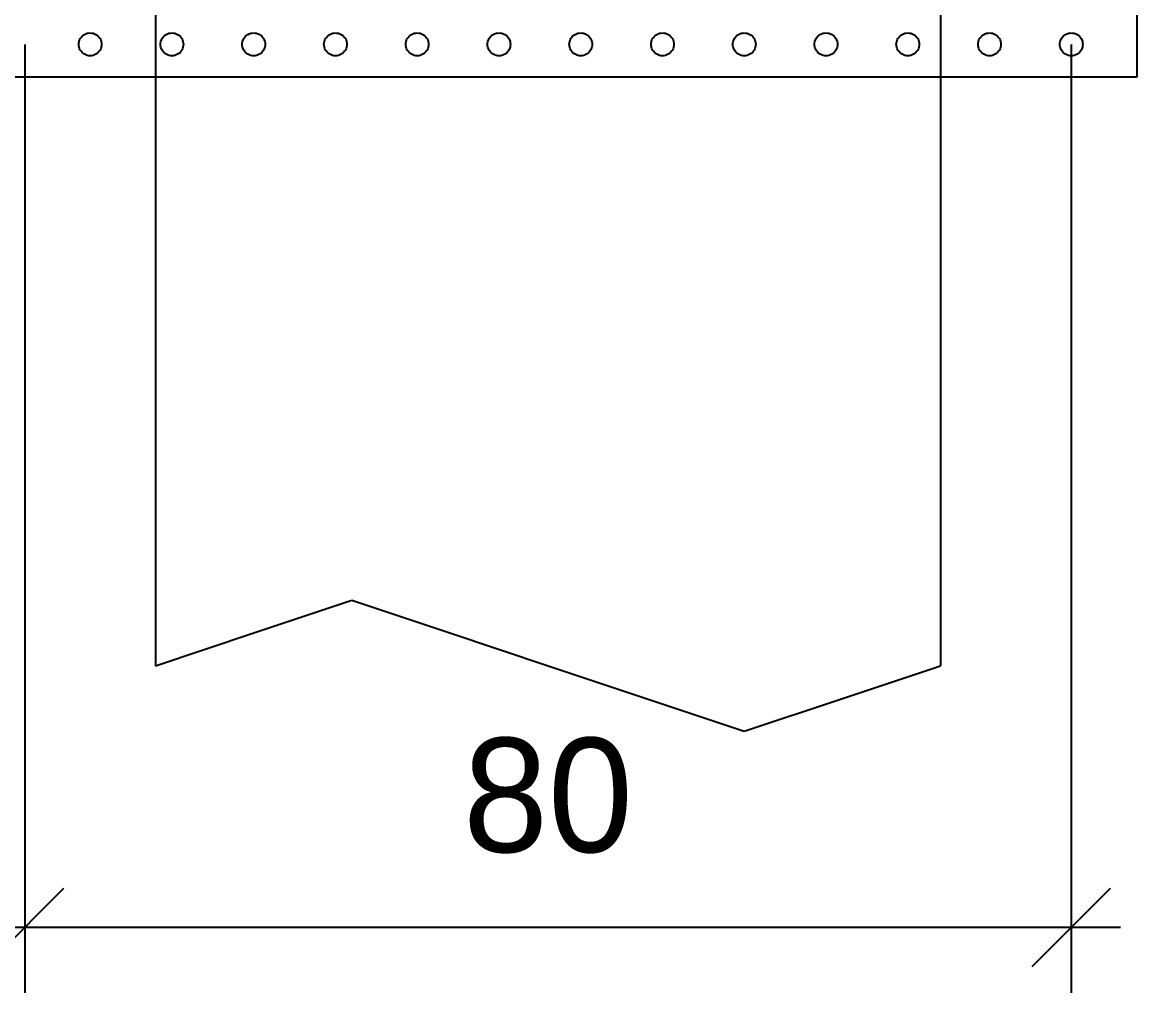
# Model space of a CAD drawing. Header units: millimetres. Extents: x 0 to 3648, y 0 to 594.
# Drawn here: x 268.57 to 302.64, y 233.66 to 263.33 of the extents above; entities that cross this region are included whole.
import ezdxf
from ezdxf.enums import TextEntityAlignment as Align

# ---------------------------------------------------------------- set-up
doc = ezdxf.new("R2010")
doc.units = ezdxf.units.MM
for name, color, linetype in [('COTAS', 4, 'CONTINUOUS'), ('EIXOS', 6, 'CONTINUOUS'), ('FORMAS', 7, 'CONTINUOUS')]:
    doc.layers.add(name, color=color, linetype=linetype)

msp = doc.modelspace()

# ---------------------------------------------------------------- linework, layer by layer
at = {"layer": 'COTAS'}
for p, q in [((268.64139, 262.65569), (268.64139, 233.6557)), ((300.6414, 262.65569), (300.6414, 233.6557)), ((267.44141, 234.4557), (269.8414, 236.85569)), ((299.44139, 234.4557), (301.84138, 236.85569)), ((267.14139, 235.65571), (302.14139, 235.65571))]:
    msp.add_line(p, q, dxfattribs=at)
at = {"layer": 'EIXOS'}
for p, q in [((272.64138, 267.65569), (272.64138, 261.65569)), ((296.64141, 267.65569), (296.64141, 261.65569))]:
    msp.add_line(p, q, dxfattribs=at)
at = {"layer": 'FORMAS'}
for p, q in [((302.64138, 263.6557), (302.64138, 261.65569)), ((270.29438, 262.70136), (270.30333, 262.74631)), ((270.30333, 262.74631), (270.31804, 262.78963)), ((270.31804, 262.78963), (270.33829, 262.83069)), ((270.33829, 262.83069), (270.36371, 262.86875)), ((270.36371, 262.86875), (270.39391, 262.90318)), ((270.39391, 262.90318), (270.42834, 262.93336)), ((270.42834, 262.93336), (270.4664, 262.9588)), ((270.4664, 262.9588), (270.50747, 262.97905)), ((270.50747, 262.97905), (270.55082, 262.99377)), ((270.55082, 262.99377), (270.5957, 263.00272)), ((270.5957, 263.00272), (270.6414, 263.00569)), ((270.6414, 263.00569), (270.68707, 263.00272)), ((270.68707, 263.00272), (270.73198, 262.99377)), ((270.73198, 262.99377), (270.77533, 262.97905)), ((270.77533, 262.97905), (270.8164, 262.9588)), ((270.8164, 262.9588), (270.85446, 262.93336)), ((270.85446, 262.93336), (270.88889, 262.90318)), ((270.88889, 262.90318), (270.91906, 262.86875)), ((270.91906, 262.86875), (270.94451, 262.83069)), ((270.94451, 262.83069), (270.96476, 262.78963)), ((270.96476, 262.78963), (270.97947, 262.74631)), ((270.97947, 262.74631), (270.98839, 262.70136)), ((272.79438, 262.70136), (272.80333, 262.74631)), ((272.80333, 262.74631), (272.81804, 262.78963)), ((272.81804, 262.78963), (272.83829, 262.83069)), ((272.83829, 262.83069), (272.86371, 262.86875)), ((272.86371, 262.86875), (272.89391, 262.90318)), ((272.89391, 262.90318), (272.92834, 262.93336)), ((272.92834, 262.93336), (272.9664, 262.9588)), ((272.9664, 262.9588), (273.00747, 262.97905)), ((273.00747, 262.97905), (273.05082, 262.99377)), ((273.05082, 262.99377), (273.0957, 263.00272)), ((273.0957, 263.00272), (273.1414, 263.00569)), ((273.1414, 263.00569), (273.18707, 263.00272)), ((273.18707, 263.00272), (273.23198, 262.99377)), ((273.23198, 262.99377), (273.27533, 262.97905)), ((273.27533, 262.97905), (273.3164, 262.9588)), ((273.3164, 262.9588), (273.35446, 262.93336)), ((273.35446, 262.93336), (273.38889, 262.90318)), ((273.38889, 262.90318), (273.41906, 262.86875)), ((273.41906, 262.86875), (273.44451, 262.83069)), ((273.44451, 262.83069), (273.46476, 262.78963)), ((273.46476, 262.78963), (273.47947, 262.74631)), ((273.47947, 262.74631), (273.48839, 262.70136)), ((275.29438, 262.70136), (275.30333, 262.74631)), ((275.30333, 262.74631), (275.31804, 262.78963)), ((275.31804, 262.78963), (275.33829, 262.83069)), ((275.33829, 262.83069), (275.36371, 262.86875)), ((275.36371, 262.86875), (275.39391, 262.90318)), ((275.39391, 262.90318), (275.42834, 262.93336)), ((275.42834, 262.93336), (275.4664, 262.9588)), ((275.4664, 262.9588), (275.50747, 262.97905)), ((275.50747, 262.97905), (275.55082, 262.99377)), ((275.55082, 262.99377), (275.5957, 263.00272)), ((275.5957, 263.00272), (275.6414, 263.00569)), ((275.6414, 263.00569), (275.68707, 263.00272)), ((275.68707, 263.00272), (275.73198, 262.99377)), ((275.73198, 262.99377), (275.77533, 262.97905)), ((275.77533, 262.97905), (275.8164, 262.9588)), ((275.8164, 262.9588), (275.85446, 262.93336)), ((275.85446, 262.93336), (275.88889, 262.90318)), ((275.88889, 262.90318), (275.91906, 262.86875)), ((275.91906, 262.86875), (275.94451, 262.83069)), ((275.94451, 262.83069), (275.96476, 262.78963)), ((275.96476, 262.78963), (275.97947, 262.74631)), ((275.97947, 262.74631), (275.98839, 262.70136)), ((277.79438, 262.70136), (277.80333, 262.74631)), ((277.80333, 262.74631), (277.81804, 262.78963)), ((277.81804, 262.78963), (277.83829, 262.83069)), ((277.83829, 262.83069), (277.86371, 262.86875)), ((277.86371, 262.86875), (277.89391, 262.90318)), ((277.89391, 262.90318), (277.92834, 262.93336)), ((277.92834, 262.93336), (277.9664, 262.9588)), ((277.9664, 262.9588), (278.00747, 262.97905)), ((278.00747, 262.97905), (278.05082, 262.99377)), ((278.05082, 262.99377), (278.0957, 263.00272)), ((278.0957, 263.00272), (278.1414, 263.00569)), ((278.1414, 263.00569), (278.18707, 263.00272)), ((278.18707, 263.00272), (278.23198, 262.99377)), ((278.23198, 262.99377), (278.27533, 262.97905)), ((278.27533, 262.97905), (278.3164, 262.9588)), ((278.3164, 262.9588), (278.35446, 262.93336)), ((278.35446, 262.93336), (278.38889, 262.90318)), ((278.38889, 262.90318), (278.41906, 262.86875)), ((278.41906, 262.86875), (278.44451, 262.83069)), ((278.44451, 262.83069), (278.46476, 262.78963)), ((278.46476, 262.78963), (278.47947, 262.74631)), ((278.47947, 262.74631), (278.48839, 262.70136)), ((280.29438, 262.70136), (280.30333, 262.74631)), ((280.30333, 262.74631), (280.31804, 262.78963)), ((280.31804, 262.78963), (280.33829, 262.83069)), ((280.33829, 262.83069), (280.36371, 262.86875)), ((280.36371, 262.86875), (280.39391, 262.90318)), ((280.39391, 262.90318), (280.42834, 262.93336)), ((280.42834, 262.93336), (280.4664, 262.9588)), ((280.4664, 262.9588), (280.50747, 262.97905)), ((280.50747, 262.97905), (280.55082, 262.99377)), ((280.55082, 262.99377), (280.5957, 263.00272)), ((280.5957, 263.00272), (280.6414, 263.00569)), ((280.6414, 263.00569), (280.68707, 263.00272)), ((280.68707, 263.00272), (280.73198, 262.99377)), ((280.73198, 262.99377), (280.77533, 262.97905)), ((280.77533, 262.97905), (280.8164, 262.9588)), ((280.8164, 262.9588), (280.85446, 262.93336)), ((280.85446, 262.93336), (280.88889, 262.90318)), ((280.88889, 262.90318), (280.91906, 262.86875)), ((280.91906, 262.86875), (280.94451, 262.83069)), ((280.94451, 262.83069), (280.96476, 262.78963)), ((280.96476, 262.78963), (280.97947, 262.74631)), ((280.97947, 262.74631), (280.98839, 262.70136)), ((282.79438, 262.70136), (282.80333, 262.74631)), ((282.80333, 262.74631), (282.81804, 262.78963)), ((282.81804, 262.78963), (282.83829, 262.83069)), ((282.83829, 262.83069), (282.86371, 262.86875)), ((282.86371, 262.86875), (282.89391, 262.90318)), ((282.89391, 262.90318), (282.92834, 262.93336)), ((282.92834, 262.93336), (282.9664, 262.9588)), ((282.9664, 262.9588), (283.00747, 262.97905)), ((283.00747, 262.97905), (283.05082, 262.99377)), ((283.05082, 262.99377), (283.0957, 263.00272)), ((283.0957, 263.00272), (283.1414, 263.00569)), ((283.1414, 263.00569), (283.18707, 263.00272)), ((283.18707, 263.00272), (283.23198, 262.99377)), ((283.23198, 262.99377), (283.27533, 262.97905)), ((283.27533, 262.97905), (283.3164, 262.9588)), ((283.3164, 262.9588), (283.35446, 262.93336)), ((283.35446, 262.93336), (283.38889, 262.90318)), ((283.38889, 262.90318), (283.41906, 262.86875)), ((283.41906, 262.86875), (283.44451, 262.83069)), ((283.44451, 262.83069), (283.46476, 262.78963)), ((283.46476, 262.78963), (283.47947, 262.74631)), ((283.47947, 262.74631), (283.48839, 262.70136)), ((285.29438, 262.70136), (285.30333, 262.74631)), ((285.30333, 262.74631), (285.31804, 262.78963)), ((285.31804, 262.78963), (285.33829, 262.83069)), ((285.33829, 262.83069), (285.36371, 262.86875)), ((285.36371, 262.86875), (285.39391, 262.90318)), ((285.39391, 262.90318), (285.42834, 262.93336)), ((285.42834, 262.93336), (285.4664, 262.9588)), ((285.4664, 262.9588), (285.50747, 262.97905)), ((285.50747, 262.97905), (285.55082, 262.99377)), ((285.55082, 262.99377), (285.5957, 263.00272)), ((285.5957, 263.00272), (285.6414, 263.00569)), ((285.6414, 263.00569), (285.68707, 263.00272)), ((285.68707, 263.00272), (285.73198, 262.99377)), ((285.73198, 262.99377), (285.77533, 262.97905)), ((285.77533, 262.97905), (285.8164, 262.9588)), ((285.8164, 262.9588), (285.85446, 262.93336)), ((285.85446, 262.93336), (285.88889, 262.90318)), ((285.88889, 262.90318), (285.91906, 262.86875)), ((285.91906, 262.86875), (285.94451, 262.83069)), ((285.94451, 262.83069), (285.96476, 262.78963)), ((285.96476, 262.78963), (285.97947, 262.74631)), ((285.97947, 262.74631), (285.98839, 262.70136)), ((287.79438, 262.70136), (287.80333, 262.74631)), ((287.80333, 262.74631), (287.81804, 262.78963)), ((287.81804, 262.78963), (287.83829, 262.83069)), ((287.83829, 262.83069), (287.86371, 262.86875)), ((287.86371, 262.86875), (287.89391, 262.90318)), ((287.89391, 262.90318), (287.92834, 262.93336)), ((287.92834, 262.93336), (287.9664, 262.9588)), ((287.9664, 262.9588), (288.00747, 262.97905)), ((288.00747, 262.97905), (288.05082, 262.99377)), ((288.05082, 262.99377), (288.0957, 263.00272)), ((288.0957, 263.00272), (288.1414, 263.00569)), ((288.1414, 263.00569), (288.18707, 263.00272)), ((288.18707, 263.00272), (288.23198, 262.99377)), ((288.23198, 262.99377), (288.27533, 262.97905)), ((288.27533, 262.97905), (288.3164, 262.9588)), ((288.3164, 262.9588), (288.35446, 262.93336)), ((288.35446, 262.93336), (288.38889, 262.90318)), ((288.38889, 262.90318), (288.41906, 262.86875)), ((288.41906, 262.86875), (288.44451, 262.83069)), ((288.44451, 262.83069), (288.46476, 262.78963)), ((288.46476, 262.78963), (288.47947, 262.74631)), ((288.47947, 262.74631), (288.48839, 262.70136)), ((290.29438, 262.70136), (290.30333, 262.74631)), ((290.30333, 262.74631), (290.31804, 262.78963)), ((290.31804, 262.78963), (290.33829, 262.83069)), ((290.33829, 262.83069), (290.36371, 262.86875)), ((290.36371, 262.86875), (290.39391, 262.90318)), ((290.39391, 262.90318), (290.42834, 262.93336)), ((290.42834, 262.93336), (290.4664, 262.9588)), ((290.4664, 262.9588), (290.50747, 262.97905)), ((290.50747, 262.97905), (290.55082, 262.99377)), ((290.55082, 262.99377), (290.5957, 263.00272)), ((290.5957, 263.00272), (290.6414, 263.00569)), ((290.6414, 263.00569), (290.68707, 263.00272)), ((290.68707, 263.00272), (290.73198, 262.99377)), ((290.73198, 262.99377), (290.77533, 262.97905)), ((290.77533, 262.97905), (290.8164, 262.9588)), ((290.8164, 262.9588), (290.85446, 262.93336)), ((290.85446, 262.93336), (290.88889, 262.90318)), ((290.88889, 262.90318), (290.91906, 262.86875)), ((290.91906, 262.86875), (290.94451, 262.83069)), ((290.94451, 262.83069), (290.96476, 262.78963)), ((290.96476, 262.78963), (290.97947, 262.74631)), ((290.97947, 262.74631), (290.98839, 262.70136)), ((292.79438, 262.70136), (292.80333, 262.74631)), ((292.80333, 262.74631), (292.81804, 262.78963)), ((292.81804, 262.78963), (292.83829, 262.83069)), ((292.83829, 262.83069), (292.86371, 262.86875)), ((292.86371, 262.86875), (292.89391, 262.90318)), ((292.89391, 262.90318), (292.92834, 262.93336)), ((292.92834, 262.93336), (292.9664, 262.9588)), ((292.9664, 262.9588), (293.00747, 262.97905)), ((293.00747, 262.97905), (293.05082, 262.99377)), ((293.05082, 262.99377), (293.0957, 263.00272)), ((293.0957, 263.00272), (293.1414, 263.00569)), ((293.1414, 263.00569), (293.18707, 263.00272)), ((293.18707, 263.00272), (293.23198, 262.99377)), ((293.23198, 262.99377), (293.27533, 262.97905)), ((293.27533, 262.97905), (293.3164, 262.9588)), ((293.3164, 262.9588), (293.35446, 262.93336)), ((293.35446, 262.93336), (293.38889, 262.90318)), ((293.38889, 262.90318), (293.41906, 262.86875)), ((293.41906, 262.86875), (293.44451, 262.83069)), ((293.44451, 262.83069), (293.46476, 262.78963)), ((293.46476, 262.78963), (293.47947, 262.74631)), ((293.47947, 262.74631), (293.48839, 262.70136)), ((295.29438, 262.70136), (295.30333, 262.74631)), ((295.30333, 262.74631), (295.31804, 262.78963)), ((295.31804, 262.78963), (295.33829, 262.83069)), ((295.33829, 262.83069), (295.36371, 262.86875)), ((295.36371, 262.86875), (295.39391, 262.90318)), ((295.39391, 262.90318), (295.42834, 262.93336)), ((295.42834, 262.93336), (295.4664, 262.9588)), ((295.4664, 262.9588), (295.50747, 262.97905)), ((295.50747, 262.97905), (295.55082, 262.99377)), ((295.55082, 262.99377), (295.5957, 263.00272)), ((295.5957, 263.00272), (295.6414, 263.00569)), ((295.6414, 263.00569), (295.68707, 263.00272)), ((295.68707, 263.00272), (295.73198, 262.99377)), ((295.73198, 262.99377), (295.77533, 262.97905)), ((295.77533, 262.97905), (295.8164, 262.9588)), ((295.8164, 262.9588), (295.85446, 262.93336)), ((295.85446, 262.93336), (295.88889, 262.90318)), ((295.88889, 262.90318), (295.91906, 262.86875)), ((295.91906, 262.86875), (295.94451, 262.83069)), ((295.94451, 262.83069), (295.96476, 262.78963)), ((295.96476, 262.78963), (295.97947, 262.74631)), ((295.97947, 262.74631), (295.98839, 262.70136)), ((297.79438, 262.70136), (297.80333, 262.74631)), ((297.80333, 262.74631), (297.81804, 262.78963)), ((297.81804, 262.78963), (297.83829, 262.83069)), ((297.83829, 262.83069), (297.86371, 262.86875)), ((297.86371, 262.86875), (297.89391, 262.90318)), ((297.89391, 262.90318), (297.92834, 262.93336)), ((297.92834, 262.93336), (297.9664, 262.9588)), ((297.9664, 262.9588), (298.00747, 262.97905)), ((298.00747, 262.97905), (298.05082, 262.99377)), ((298.05082, 262.99377), (298.0957, 263.00272)), ((298.0957, 263.00272), (298.1414, 263.00569)), ((298.1414, 263.00569), (298.18707, 263.00272)), ((298.18707, 263.00272), (298.23198, 262.99377)), ((298.23198, 262.99377), (298.27533, 262.97905)), ((298.27533, 262.97905), (298.3164, 262.9588)), ((298.3164, 262.9588), (298.35446, 262.93336)), ((298.35446, 262.93336), (298.38889, 262.90318)), ((298.38889, 262.90318), (298.41906, 262.86875)), ((298.41906, 262.86875), (298.44451, 262.83069)), ((298.44451, 262.83069), (298.46476, 262.78963)), ((298.46476, 262.78963), (298.47947, 262.74631)), ((298.47947, 262.74631), (298.48839, 262.70136)), ((300.29438, 262.70136), (300.30333, 262.74631)), ((300.30333, 262.74631), (300.31804, 262.78963)), ((300.31804, 262.78963), (300.33829, 262.83069)), ((300.33829, 262.83069), (300.36371, 262.86875)), ((300.36371, 262.86875), (300.39391, 262.90318)), ((300.39391, 262.90318), (300.42834, 262.93336)), ((300.42834, 262.93336), (300.4664, 262.9588)), ((300.4664, 262.9588), (300.50747, 262.97905)), ((300.50747, 262.97905), (300.55082, 262.99377)), ((300.55082, 262.99377), (300.5957, 263.00272)), ((300.5957, 263.00272), (300.6414, 263.00569)), ((300.6414, 263.00569), (300.68707, 263.00272)), ((300.68707, 263.00272), (300.73198, 262.99377)), ((300.73198, 262.99377), (300.77533, 262.97905)), ((300.77533, 262.97905), (300.8164, 262.9588)), ((300.8164, 262.9588), (300.85446, 262.93336)), ((300.85446, 262.93336), (300.88889, 262.90318)), ((300.88889, 262.90318), (300.91906, 262.86875)), ((300.91906, 262.86875), (300.94451, 262.83069)), ((300.94451, 262.83069), (300.96476, 262.78963)), ((300.96476, 262.78963), (300.97947, 262.74631)), ((300.97947, 262.74631), (300.98839, 262.70136)), ((270.2914, 262.65569), (270.29438, 262.70136)), ((270.29438, 262.61003), (270.2914, 262.65569)), ((270.30333, 262.56511), (270.29438, 262.61003)), ((270.31804, 262.52176), (270.30333, 262.56511)), ((270.33829, 262.48069), (270.31804, 262.52176)), ((270.36371, 262.44263), (270.33829, 262.48069)), ((270.39391, 262.4082), (270.36371, 262.44263)), ((270.42834, 262.37803), (270.39391, 262.4082)), ((270.4664, 262.35258), (270.42834, 262.37803)), ((270.85446, 262.37803), (270.8164, 262.35258)), ((270.88889, 262.4082), (270.85446, 262.37803)), ((270.91906, 262.44263), (270.88889, 262.4082)), ((270.94451, 262.48069), (270.91906, 262.44263)), ((270.96476, 262.52176), (270.94451, 262.48069)), ((270.97947, 262.56511), (270.96476, 262.52176)), ((270.98839, 262.61003), (270.97947, 262.56511)), ((270.98839, 262.70136), (270.9914, 262.65569)), ((270.9914, 262.65569), (270.98839, 262.61003)), ((272.7914, 262.65569), (272.79438, 262.70136)), ((272.79438, 262.61003), (272.7914, 262.65569)), ((272.80333, 262.56511), (272.79438, 262.61003)), ((272.81804, 262.52176), (272.80333, 262.56511)), ((272.83829, 262.48069), (272.81804, 262.52176)), ((272.86371, 262.44263), (272.83829, 262.48069)), ((272.89391, 262.4082), (272.86371, 262.44263)), ((272.92834, 262.37803), (272.89391, 262.4082)), ((272.9664, 262.35258), (272.92834, 262.37803)), ((273.35446, 262.37803), (273.3164, 262.35258)), ((273.38889, 262.4082), (273.35446, 262.37803)), ((273.41906, 262.44263), (273.38889, 262.4082)), ((273.44451, 262.48069), (273.41906, 262.44263)), ((273.46476, 262.52176), (273.44451, 262.48069)), ((273.47947, 262.56511), (273.46476, 262.52176)), ((273.48839, 262.61003), (273.47947, 262.56511)), ((273.48839, 262.70136), (273.4914, 262.65569)), ((273.4914, 262.65569), (273.48839, 262.61003)), ((275.2914, 262.65569), (275.29438, 262.70136)), ((275.29438, 262.61003), (275.2914, 262.65569)), ((275.30333, 262.56511), (275.29438, 262.61003)), ((275.31804, 262.52176), (275.30333, 262.56511)), ((275.33829, 262.48069), (275.31804, 262.52176)), ((275.36371, 262.44263), (275.33829, 262.48069)), ((275.39391, 262.4082), (275.36371, 262.44263)), ((275.42834, 262.37803), (275.39391, 262.4082)), ((275.4664, 262.35258), (275.42834, 262.37803)), ((275.85446, 262.37803), (275.8164, 262.35258)), ((275.88889, 262.4082), (275.85446, 262.37803)), ((275.91906, 262.44263), (275.88889, 262.4082)), ((275.94451, 262.48069), (275.91906, 262.44263)), ((275.96476, 262.52176), (275.94451, 262.48069)), ((275.97947, 262.56511), (275.96476, 262.52176)), ((275.98839, 262.61003), (275.97947, 262.56511)), ((275.98839, 262.70136), (275.9914, 262.65569)), ((275.9914, 262.65569), (275.98839, 262.61003)), ((277.7914, 262.65569), (277.79438, 262.70136)), ((277.79438, 262.61003), (277.7914, 262.65569)), ((277.80333, 262.56511), (277.79438, 262.61003)), ((277.81804, 262.52176), (277.80333, 262.56511)), ((277.83829, 262.48069), (277.81804, 262.52176)), ((277.86371, 262.44263), (277.83829, 262.48069)), ((277.89391, 262.4082), (277.86371, 262.44263)), ((277.92834, 262.37803), (277.89391, 262.4082)), ((277.9664, 262.35258), (277.92834, 262.37803)), ((278.35446, 262.37803), (278.3164, 262.35258)), ((278.38889, 262.4082), (278.35446, 262.37803)), ((278.41906, 262.44263), (278.38889, 262.4082)), ((278.44451, 262.48069), (278.41906, 262.44263)), ((278.46476, 262.52176), (278.44451, 262.48069)), ((278.47947, 262.56511), (278.46476, 262.52176)), ((278.48839, 262.61003), (278.47947, 262.56511)), ((278.48839, 262.70136), (278.4914, 262.65569)), ((278.4914, 262.65569), (278.48839, 262.61003)), ((280.2914, 262.65569), (280.29438, 262.70136)), ((280.29438, 262.61003), (280.2914, 262.65569)), ((280.30333, 262.56511), (280.29438, 262.61003)), ((280.31804, 262.52176), (280.30333, 262.56511)), ((280.33829, 262.48069), (280.31804, 262.52176)), ((280.36371, 262.44263), (280.33829, 262.48069)), ((280.39391, 262.4082), (280.36371, 262.44263)), ((280.42834, 262.37803), (280.39391, 262.4082)), ((280.4664, 262.35258), (280.42834, 262.37803)), ((280.85446, 262.37803), (280.8164, 262.35258)), ((280.88889, 262.4082), (280.85446, 262.37803)), ((280.91906, 262.44263), (280.88889, 262.4082)), ((280.94451, 262.48069), (280.91906, 262.44263)), ((280.96476, 262.52176), (280.94451, 262.48069)), ((280.97947, 262.56511), (280.96476, 262.52176)), ((280.98839, 262.61003), (280.97947, 262.56511)), ((280.98839, 262.70136), (280.9914, 262.65569)), ((280.9914, 262.65569), (280.98839, 262.61003)), ((282.7914, 262.65569), (282.79438, 262.70136)), ((282.79438, 262.61003), (282.7914, 262.65569)), ((282.80333, 262.56511), (282.79438, 262.61003)), ((282.81804, 262.52176), (282.80333, 262.56511)), ((282.83829, 262.48069), (282.81804, 262.52176)), ((282.86371, 262.44263), (282.83829, 262.48069)), ((282.89391, 262.4082), (282.86371, 262.44263)), ((282.92834, 262.37803), (282.89391, 262.4082)), ((282.9664, 262.35258), (282.92834, 262.37803)), ((283.35446, 262.37803), (283.3164, 262.35258)), ((283.38889, 262.4082), (283.35446, 262.37803)), ((283.41906, 262.44263), (283.38889, 262.4082)), ((283.44451, 262.48069), (283.41906, 262.44263)), ((283.46476, 262.52176), (283.44451, 262.48069)), ((283.47947, 262.56511), (283.46476, 262.52176)), ((283.48839, 262.61003), (283.47947, 262.56511)), ((283.48839, 262.70136), (283.4914, 262.65569)), ((283.4914, 262.65569), (283.48839, 262.61003)), ((285.2914, 262.65569), (285.29438, 262.70136)), ((285.29438, 262.61003), (285.2914, 262.65569)), ((285.30333, 262.56511), (285.29438, 262.61003)), ((285.31804, 262.52176), (285.30333, 262.56511)), ((285.33829, 262.48069), (285.31804, 262.52176)), ((285.36371, 262.44263), (285.33829, 262.48069)), ((285.39391, 262.4082), (285.36371, 262.44263)), ((285.42834, 262.37803), (285.39391, 262.4082)), ((285.4664, 262.35258), (285.42834, 262.37803)), ((285.85446, 262.37803), (285.8164, 262.35258)), ((285.88889, 262.4082), (285.85446, 262.37803)), ((285.91906, 262.44263), (285.88889, 262.4082)), ((285.94451, 262.48069), (285.91906, 262.44263)), ((285.96476, 262.52176), (285.94451, 262.48069)), ((285.97947, 262.56511), (285.96476, 262.52176)), ((285.98839, 262.61003), (285.97947, 262.56511)), ((285.98839, 262.70136), (285.9914, 262.65569)), ((285.9914, 262.65569), (285.98839, 262.61003)), ((287.7914, 262.65569), (287.79438, 262.70136)), ((287.79438, 262.61003), (287.7914, 262.65569)), ((287.80333, 262.56511), (287.79438, 262.61003)), ((287.81804, 262.52176), (287.80333, 262.56511)), ((287.83829, 262.48069), (287.81804, 262.52176)), ((287.86371, 262.44263), (287.83829, 262.48069)), ((287.89391, 262.4082), (287.86371, 262.44263)), ((287.92834, 262.37803), (287.89391, 262.4082)), ((287.9664, 262.35258), (287.92834, 262.37803)), ((288.35446, 262.37803), (288.3164, 262.35258)), ((288.38889, 262.4082), (288.35446, 262.37803)), ((288.41906, 262.44263), (288.38889, 262.4082)), ((288.44451, 262.48069), (288.41906, 262.44263)), ((288.46476, 262.52176), (288.44451, 262.48069)), ((288.47947, 262.56511), (288.46476, 262.52176)), ((288.48839, 262.61003), (288.47947, 262.56511)), ((288.48839, 262.70136), (288.4914, 262.65569)), ((288.4914, 262.65569), (288.48839, 262.61003)), ((290.2914, 262.65569), (290.29438, 262.70136)), ((290.29438, 262.61003), (290.2914, 262.65569)), ((290.30333, 262.56511), (290.29438, 262.61003)), ((290.31804, 262.52176), (290.30333, 262.56511)), ((290.33829, 262.48069), (290.31804, 262.52176)), ((290.36371, 262.44263), (290.33829, 262.48069)), ((290.39391, 262.4082), (290.36371, 262.44263)), ((290.42834, 262.37803), (290.39391, 262.4082)), ((290.4664, 262.35258), (290.42834, 262.37803)), ((290.85446, 262.37803), (290.8164, 262.35258)), ((290.88889, 262.4082), (290.85446, 262.37803)), ((290.91906, 262.44263), (290.88889, 262.4082)), ((290.94451, 262.48069), (290.91906, 262.44263)), ((290.96476, 262.52176), (290.94451, 262.48069)), ((290.97947, 262.56511), (290.96476, 262.52176)), ((290.98839, 262.61003), (290.97947, 262.56511)), ((290.98839, 262.70136), (290.9914, 262.65569)), ((290.9914, 262.65569), (290.98839, 262.61003)), ((292.7914, 262.65569), (292.79438, 262.70136)), ((292.79438, 262.61003), (292.7914, 262.65569)), ((292.80333, 262.56511), (292.79438, 262.61003)), ((292.81804, 262.52176), (292.80333, 262.56511)), ((292.83829, 262.48069), (292.81804, 262.52176)), ((292.86371, 262.44263), (292.83829, 262.48069)), ((292.89391, 262.4082), (292.86371, 262.44263)), ((292.92834, 262.37803), (292.89391, 262.4082)), ((292.9664, 262.35258), (292.92834, 262.37803)), ((293.35446, 262.37803), (293.3164, 262.35258)), ((293.38889, 262.4082), (293.35446, 262.37803)), ((293.41906, 262.44263), (293.38889, 262.4082)), ((293.44451, 262.48069), (293.41906, 262.44263)), ((293.46476, 262.52176), (293.44451, 262.48069)), ((293.47947, 262.56511), (293.46476, 262.52176)), ((293.48839, 262.61003), (293.47947, 262.56511)), ((293.48839, 262.70136), (293.4914, 262.65569)), ((293.4914, 262.65569), (293.48839, 262.61003)), ((295.2914, 262.65569), (295.29438, 262.70136)), ((295.29438, 262.61003), (295.2914, 262.65569)), ((295.30333, 262.56511), (295.29438, 262.61003)), ((295.31804, 262.52176), (295.30333, 262.56511)), ((295.33829, 262.48069), (295.31804, 262.52176)), ((295.36371, 262.44263), (295.33829, 262.48069)), ((295.39391, 262.4082), (295.36371, 262.44263)), ((295.42834, 262.37803), (295.39391, 262.4082)), ((295.4664, 262.35258), (295.42834, 262.37803)), ((295.85446, 262.37803), (295.8164, 262.35258)), ((295.88889, 262.4082), (295.85446, 262.37803)), ((295.91906, 262.44263), (295.88889, 262.4082)), ((295.94451, 262.48069), (295.91906, 262.44263)), ((295.96476, 262.52176), (295.94451, 262.48069)), ((295.97947, 262.56511), (295.96476, 262.52176)), ((295.98839, 262.61003), (295.97947, 262.56511)), ((295.98839, 262.70136), (295.9914, 262.65569)), ((295.9914, 262.65569), (295.98839, 262.61003)), ((297.7914, 262.65569), (297.79438, 262.70136)), ((297.79438, 262.61003), (297.7914, 262.65569)), ((297.80333, 262.56511), (297.79438, 262.61003)), ((297.81804, 262.52176), (297.80333, 262.56511)), ((297.83829, 262.48069), (297.81804, 262.52176)), ((297.86371, 262.44263), (297.83829, 262.48069)), ((297.89391, 262.4082), (297.86371, 262.44263)), ((297.92834, 262.37803), (297.89391, 262.4082)), ((297.9664, 262.35258), (297.92834, 262.37803)), ((298.35446, 262.37803), (298.3164, 262.35258)), ((298.38889, 262.4082), (298.35446, 262.37803)), ((298.41906, 262.44263), (298.38889, 262.4082)), ((298.44451, 262.48069), (298.41906, 262.44263)), ((298.46476, 262.52176), (298.44451, 262.48069)), ((298.47947, 262.56511), (298.46476, 262.52176)), ((298.48839, 262.61003), (298.47947, 262.56511)), ((298.48839, 262.70136), (298.4914, 262.65569)), ((298.4914, 262.65569), (298.48839, 262.61003)), ((300.2914, 262.65569), (300.29438, 262.70136)), ((300.29438, 262.61003), (300.2914, 262.65569)), ((300.30333, 262.56511), (300.29438, 262.61003)), ((300.31804, 262.52176), (300.30333, 262.56511)), ((300.33829, 262.48069), (300.31804, 262.52176)), ((300.36371, 262.44263), (300.33829, 262.48069)), ((300.39391, 262.4082), (300.36371, 262.44263)), ((300.42834, 262.37803), (300.39391, 262.4082)), ((300.4664, 262.35258), (300.42834, 262.37803)), ((300.85446, 262.37803), (300.8164, 262.35258)), ((300.88889, 262.4082), (300.85446, 262.37803)), ((300.91906, 262.44263), (300.88889, 262.4082)), ((300.94451, 262.48069), (300.91906, 262.44263)), ((300.96476, 262.52176), (300.94451, 262.48069)), ((300.97947, 262.56511), (300.96476, 262.52176)), ((300.98839, 262.61003), (300.97947, 262.56511)), ((300.98839, 262.70136), (300.9914, 262.65569)), ((300.9914, 262.65569), (300.98839, 262.61003)), ((270.50747, 262.33233), (270.4664, 262.35258)), ((270.55082, 262.31762), (270.50747, 262.33233)), ((270.5957, 262.30867), (270.55082, 262.31762)), ((270.6414, 262.3057), (270.5957, 262.30867)), ((270.68707, 262.30867), (270.6414, 262.3057)), ((270.73198, 262.31762), (270.68707, 262.30867)), ((270.77533, 262.33233), (270.73198, 262.31762)), ((270.8164, 262.35258), (270.77533, 262.33233)), ((273.00747, 262.33233), (272.9664, 262.35258)), ((273.05082, 262.31762), (273.00747, 262.33233)), ((273.0957, 262.30867), (273.05082, 262.31762)), ((273.1414, 262.3057), (273.0957, 262.30867)), ((273.18707, 262.30867), (273.1414, 262.3057)), ((273.23198, 262.31762), (273.18707, 262.30867)), ((273.27533, 262.33233), (273.23198, 262.31762)), ((273.3164, 262.35258), (273.27533, 262.33233)), ((275.50747, 262.33233), (275.4664, 262.35258)), ((275.55082, 262.31762), (275.50747, 262.33233)), ((275.5957, 262.30867), (275.55082, 262.31762)), ((275.6414, 262.3057), (275.5957, 262.30867)), ((275.68707, 262.30867), (275.6414, 262.3057)), ((275.73198, 262.31762), (275.68707, 262.30867)), ((275.77533, 262.33233), (275.73198, 262.31762)), ((275.8164, 262.35258), (275.77533, 262.33233)), ((278.00747, 262.33233), (277.9664, 262.35258)), ((278.05082, 262.31762), (278.00747, 262.33233)), ((278.0957, 262.30867), (278.05082, 262.31762)), ((278.1414, 262.3057), (278.0957, 262.30867)), ((278.18707, 262.30867), (278.1414, 262.3057)), ((278.23198, 262.31762), (278.18707, 262.30867)), ((278.27533, 262.33233), (278.23198, 262.31762)), ((278.3164, 262.35258), (278.27533, 262.33233)), ((280.50747, 262.33233), (280.4664, 262.35258)), ((280.55082, 262.31762), (280.50747, 262.33233)), ((280.5957, 262.30867), (280.55082, 262.31762)), ((280.6414, 262.3057), (280.5957, 262.30867)), ((280.68707, 262.30867), (280.6414, 262.3057)), ((280.73198, 262.31762), (280.68707, 262.30867)), ((280.77533, 262.33233), (280.73198, 262.31762)), ((280.8164, 262.35258), (280.77533, 262.33233)), ((283.00747, 262.33233), (282.9664, 262.35258)), ((283.05082, 262.31762), (283.00747, 262.33233)), ((283.0957, 262.30867), (283.05082, 262.31762)), ((283.1414, 262.3057), (283.0957, 262.30867)), ((283.18707, 262.30867), (283.1414, 262.3057)), ((283.23198, 262.31762), (283.18707, 262.30867)), ((283.27533, 262.33233), (283.23198, 262.31762)), ((283.3164, 262.35258), (283.27533, 262.33233)), ((285.50747, 262.33233), (285.4664, 262.35258)), ((285.55082, 262.31762), (285.50747, 262.33233)), ((285.5957, 262.30867), (285.55082, 262.31762)), ((285.6414, 262.3057), (285.5957, 262.30867)), ((285.68707, 262.30867), (285.6414, 262.3057)), ((285.73198, 262.31762), (285.68707, 262.30867)), ((285.77533, 262.33233), (285.73198, 262.31762)), ((285.8164, 262.35258), (285.77533, 262.33233)), ((288.00747, 262.33233), (287.9664, 262.35258)), ((288.05082, 262.31762), (288.00747, 262.33233)), ((288.0957, 262.30867), (288.05082, 262.31762)), ((288.1414, 262.3057), (288.0957, 262.30867)), ((288.18707, 262.30867), (288.1414, 262.3057)), ((288.23198, 262.31762), (288.18707, 262.30867)), ((288.27533, 262.33233), (288.23198, 262.31762)), ((288.3164, 262.35258), (288.27533, 262.33233)), ((290.50747, 262.33233), (290.4664, 262.35258)), ((290.55082, 262.31762), (290.50747, 262.33233)), ((290.5957, 262.30867), (290.55082, 262.31762)), ((290.6414, 262.3057), (290.5957, 262.30867)), ((290.68707, 262.30867), (290.6414, 262.3057)), ((290.73198, 262.31762), (290.68707, 262.30867)), ((290.77533, 262.33233), (290.73198, 262.31762)), ((290.8164, 262.35258), (290.77533, 262.33233)), ((293.00747, 262.33233), (292.9664, 262.35258)), ((293.05082, 262.31762), (293.00747, 262.33233)), ((293.0957, 262.30867), (293.05082, 262.31762)), ((293.1414, 262.3057), (293.0957, 262.30867)), ((293.18707, 262.30867), (293.1414, 262.3057)), ((293.23198, 262.31762), (293.18707, 262.30867)), ((293.27533, 262.33233), (293.23198, 262.31762)), ((293.3164, 262.35258), (293.27533, 262.33233)), ((295.50747, 262.33233), (295.4664, 262.35258)), ((295.55082, 262.31762), (295.50747, 262.33233)), ((295.5957, 262.30867), (295.55082, 262.31762)), ((295.6414, 262.3057), (295.5957, 262.30867)), ((295.68707, 262.30867), (295.6414, 262.3057)), ((295.73198, 262.31762), (295.68707, 262.30867)), ((295.77533, 262.33233), (295.73198, 262.31762)), ((295.8164, 262.35258), (295.77533, 262.33233)), ((298.00747, 262.33233), (297.9664, 262.35258)), ((298.05082, 262.31762), (298.00747, 262.33233)), ((298.0957, 262.30867), (298.05082, 262.31762)), ((298.1414, 262.3057), (298.0957, 262.30867)), ((298.18707, 262.30867), (298.1414, 262.3057)), ((298.23198, 262.31762), (298.18707, 262.30867)), ((298.27533, 262.33233), (298.23198, 262.31762)), ((298.3164, 262.35258), (298.27533, 262.33233)), ((300.50747, 262.33233), (300.4664, 262.35258)), ((300.55082, 262.31762), (300.50747, 262.33233)), ((300.5957, 262.30867), (300.55082, 262.31762)), ((300.6414, 262.3057), (300.5957, 262.30867)), ((300.68707, 262.30867), (300.6414, 262.3057)), ((300.73198, 262.31762), (300.68707, 262.30867)), ((300.77533, 262.33233), (300.73198, 262.31762)), ((300.8164, 262.35258), (300.77533, 262.33233)), ((302.64138, 261.65569), (266.64141, 261.65569)), ((272.64138, 261.65569), (272.64138, 243.6557)), ((296.64141, 261.65569), (296.64141, 243.6557)), ((275.64137, 244.65571), (278.64139, 245.65571)), ((278.64139, 245.65571), (281.64141, 244.65567)), ((272.64138, 243.6557), (275.64137, 244.65571)), ((281.64141, 244.65567), (284.64139, 243.6557)), ((284.64139, 243.6557), (287.64141, 242.65569)), ((293.64139, 242.65572), (296.64141, 243.6557)), ((287.64141, 242.65569), (290.6414, 241.65569)), ((290.6414, 241.65569), (293.64139, 242.65572))]:
    msp.add_line(p, q, dxfattribs=at)

# ---------------------------------------------------------------- texts
at = {"layer": 'COTAS'}
msp.add_text('80', height=3.49162, dxfattribs=at).set_placement((284.64139, 237.9557), align=Align.CENTER)

doc.saveas('drawing.dxf')
